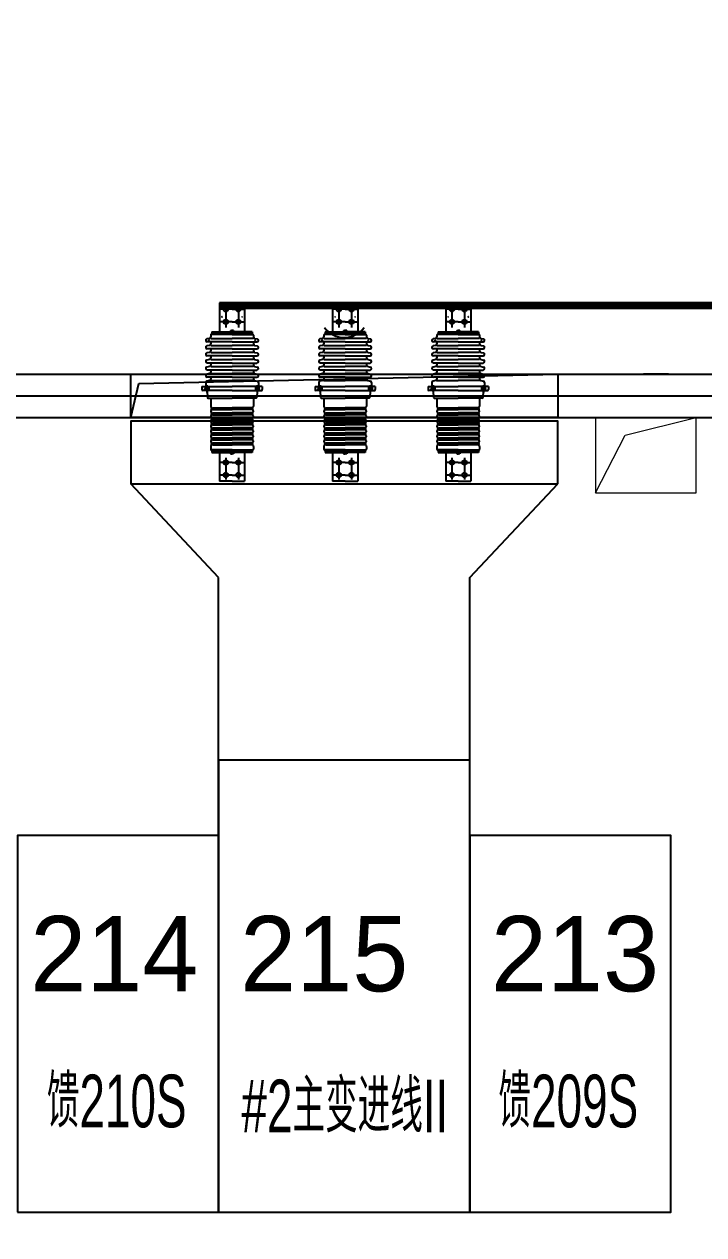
# Model space of a CAD drawing. Extents: x 3213259 to 3716512, y 332899 to 392399.
# Drawn here: x 3255821 to 3258526, y 358021 to 362842 of the extents above; entities that cross this region are included whole.
import ezdxf
from ezdxf.enums import TextEntityAlignment as Align

# ---------------------------------------------------------------- set-up
doc = ezdxf.new("R2010")
doc.units = 0
doc.header["$LTSCALE"] = 1000
doc.header["$MEASUREMENT"] = 0
doc.linetypes.add('CENTER', pattern=[50.8, 31.75, -6.35, 6.35, -6.35])
doc.linetypes.add('DOTE', pattern=[2.42, 2, -0.2, 0.02, -0.2])
for name, color, linetype in [('Cen', 4, 'CENTER'), ('DIM', 7, 'Continuous'), ('JZX_WALL', 50, 'Continuous'), ('Lz3_autosign', 7, 'Continuous'), ('PART', 1, 'Continuous'), ('开关柜基础', 220, 'Continuous'), ('立面填充', 8, 'Continuous'), ('设备', 253, 'Continuous')]:
    doc.layers.add(name, color=color, linetype=linetype)
for name, color, linetype, lineweight in [('JYBASE', 255, 'Continuous', 0), ('JZX_DOTE', 14, 'DOTE', 0), ('电气', 41, 'Continuous', 9)]:
    doc.layers.add(name, color=color, linetype=linetype, lineweight=lineweight)
doc.styles.add('sepd_yb2', font='sepd_gbe.shx', dxfattribs={"width": 0.8, "bigfont": 'sepd_gbc.shx'})
pattern_1 = [(90, (38683506.7, 5563254.86), (-538.815, 538.815), [142.875, -934.755]), (45, (38683506.7, 5563254.86), (-538.815367, 538.815367), [142.875, -619.125]), (135, (38683506.7, 5563254.86), (-538.815367, -538.815367), [142.875, -619.125])]

# ---------------------------------------------------------------- blocks, each defined once
blk = doc.blocks.new('A$C62D55686')
for p, q in [((32634.4, 13766), (32534.4, 13766)), ((32194.1, 13580), (30494.1, 13580)), ((30844.1, 12956.3), (30494.1, 13330)), ((31844.1, 12956.3), (32194.1, 13330)), ((30844.1, 10780), (30844.1, 12956.3)), ((31844.1, 10780), (31844.1, 12956.3))]:
    blk.add_line(p, q)
for points in [[(32194.1, 13330), (32194.1, 13580), (30494.1, 13580), (30494.1, 13330)], [(30844.1, 10430), (31844.1, 10430), (31844.1, 12230), (30844.1, 12230)]]:
    blk.add_lwpolyline(points, close=True)
at = {"layer": 'Cen'}
for p, q in [((30872.5, 14051.5), (30872.5, 13951.9)), ((30922.5, 14051.5), (30922.5, 13951.9)), ((31322.5, 14051.5), (31322.5, 13951.9)), ((31372.5, 14051.5), (31372.5, 13951.9)), ((31772.5, 14051.5), (31772.5, 13951.9)), ((31822.5, 14051.5), (31822.5, 13951.9)), ((30897.5, 14025), (30847.5, 14025)), ((30897.5, 14025), (30847.5, 14025)), ((30897.5, 14025), (30947.5, 14025)), ((30897.5, 14025), (30947.5, 14025)), ((31347.5, 14025), (31297.5, 14025)), ((31347.5, 14025), (31297.5, 14025)), ((31347.5, 14025), (31397.5, 14025)), ((31347.5, 14025), (31397.5, 14025)), ((31797.5, 14025), (31747.5, 14025)), ((31797.5, 14025), (31747.5, 14025)), ((31797.5, 14025), (31847.5, 14025)), ((31797.5, 14025), (31847.5, 14025)), ((30897.5, 13975), (30847.5, 13975)), ((30897.5, 13975), (30847.5, 13975)), ((30897.5, 13975), (30947.5, 13975)), ((30897.5, 13975), (30947.5, 13975)), ((31347.5, 13975), (31297.5, 13975)), ((31347.5, 13975), (31297.5, 13975)), ((31347.5, 13975), (31397.5, 13975)), ((31347.5, 13975), (31397.5, 13975)), ((31797.5, 13975), (31747.5, 13975)), ((31797.5, 13975), (31747.5, 13975)), ((31797.5, 13975), (31847.5, 13975)), ((31797.5, 13975), (31847.5, 13975)), ((30797.5, 13722.6), (30797.5, 13694.1)), ((30997.5, 13722.6), (30997.5, 13694.1)), ((31247.5, 13722.6), (31247.5, 13694.1)), ((31447.5, 13722.6), (31447.5, 13694.1)), ((31697.5, 13722.6), (31697.5, 13694.1)), ((31897.5, 13722.6), (31897.5, 13694.1)), ((30897.5, 13415), (30847.5, 13415)), ((30897.5, 13415), (30847.5, 13415)), ((30872.5, 13433.4), (30872.5, 13346.6)), ((30897.5, 13415), (30947.5, 13415)), ((30897.5, 13415), (30947.5, 13415)), ((30922.5, 13433.4), (30922.5, 13346.6)), ((31347.5, 13415), (31297.5, 13415)), ((31347.5, 13415), (31297.5, 13415)), ((31322.5, 13433.4), (31322.5, 13346.6)), ((31347.5, 13415), (31397.5, 13415)), ((31347.5, 13415), (31397.5, 13415)), ((31372.5, 13433.4), (31372.5, 13346.6)), ((31797.5, 13415), (31747.5, 13415)), ((31797.5, 13415), (31747.5, 13415)), ((31772.5, 13433.4), (31772.5, 13346.6)), ((31797.5, 13415), (31847.5, 13415)), ((31797.5, 13415), (31847.5, 13415)), ((31822.5, 13433.4), (31822.5, 13346.6)), ((30897.5, 13365), (30847.5, 13365)), ((30897.5, 13365), (30847.5, 13365)), ((30897.5, 13365), (30947.5, 13365)), ((30897.5, 13365), (30947.5, 13365)), ((31347.5, 13365), (31297.5, 13365)), ((31347.5, 13365), (31297.5, 13365)), ((31347.5, 13365), (31397.5, 13365)), ((31347.5, 13365), (31397.5, 13365)), ((31797.5, 13365), (31747.5, 13365)), ((31797.5, 13365), (31747.5, 13365)), ((31797.5, 13365), (31847.5, 13365)), ((31797.5, 13365), (31847.5, 13365))]:
    blk.add_line(p, q, dxfattribs=at)
at = {"layer": 'DIM'}
for centre in [(30857.6, 13994.9), (30937.4, 13994.9), (31307.6, 13994.9), (31387.4, 13994.9), (31757.6, 13994.9), (31837.4, 13994.9), (30830.7, 13931.2), (30964.3, 13931.2), (31280.7, 13931.2), (31414.3, 13931.2), (31730.7, 13931.2), (31864.3, 13931.2), (30805.6, 13901.6), (30989.4, 13901.6), (31255.6, 13901.6), (31439.4, 13901.6), (31705.6, 13901.6), (31889.4, 13901.6), (30788.5, 13706.9), (31006.5, 13706.9), (31238.5, 13706.9), (31456.5, 13706.9), (31688.5, 13706.9), (31906.5, 13706.9)]:
    blk.add_circle(centre, 0.4, dxfattribs=at)
at = {"layer": 'JYBASE', "lineweight": -3}
for p, q in [((30494.1, 13766), (32194.1, 13766)), ((30494.1, 13594), (30494.1, 13766)), ((30494.1, 13766), (32194.1, 13766)), ((30494.1, 13594), (30494.1, 13766)), ((30494.1, 13766), (32194.1, 13766)), ((30494.1, 13594), (30494.1, 13766)), ((30525.9, 13729.6), (32194.1, 13766)), ((30525.9, 13729.6), (32194.1, 13766)), ((30525.9, 13729.6), (32194.1, 13766)), ((32194.1, 13766), (32194.1, 13594)), ((32194.1, 13766), (32194.1, 13594)), ((32194.1, 13766), (32194.1, 13594)), ((30494.1, 13594), (30525.9, 13729.6)), ((30494.1, 13594), (30525.9, 13729.6)), ((30494.1, 13594), (30525.9, 13729.6)), ((32194.1, 13594), (30494.1, 13594)), ((32194.1, 13594), (30494.1, 13594)), ((32194.1, 13594), (30494.1, 13594))]:
    blk.add_line(p, q, dxfattribs=at)
at = {"layer": 'JYBASE'}
blk.add_lwpolyline([(30494.1, 13766), (32194.1, 13766), (32194.1, 13594), (30494.1, 13594)], close=True, dxfattribs=at)
blk.add_lwpolyline([(30494.1, 13766), (32194.1, 13766), (32194.1, 13594), (30494.1, 13594)], close=True, dxfattribs=at)
blk.add_lwpolyline([(30494.1, 13594), (30525.9, 13729.6), (32194.1, 13766)], dxfattribs=at)
blk.add_lwpolyline([(30494.1, 13594), (30525.9, 13729.6), (32194.1, 13766)], dxfattribs=at)
at = {"layer": 'JZX_DOTE', "ltscale": 20}
blk.add_line((1143.8, 13680), (49043.8, 13680), dxfattribs=at)
blk.add_line((1143.8, 13680), (49043.8, 13680), dxfattribs=at)
blk.add_line((1143.8, 13680), (49043.8, 13680), dxfattribs=at)
at = {"layer": 'JZX_WALL'}
for p, q in [((29693.8, 13766), (35493.8, 13766)), ((29693.8, 13594), (35493.8, 13594))]:
    blk.add_line(p, q, dxfattribs=at)
at = {"layer": 'Lz3_autosign', "color": 7, "linetype": 'ByBlock', "const_width": 30}
blk.add_lwpolyline([(30847.5, 14040), (34447.5, 14040)], dxfattribs=at)
at = {"layer": 'PART'}
for p, q in [((30897.5, 14050), (30847.5, 14050)), ((30897.5, 14050), (30847.5, 14050)), ((30847.5, 14050), (30847.5, 13935)), ((30897.5, 14050), (30947.5, 14050)), ((30897.5, 14050), (30947.5, 14050)), ((30947.5, 14050), (30947.5, 13935)), ((31347.5, 14050), (31297.5, 14050)), ((31347.5, 14050), (31297.5, 14050)), ((31297.5, 14050), (31297.5, 13935)), ((31347.5, 14050), (31397.5, 14050)), ((31347.5, 14050), (31397.5, 14050)), ((31397.5, 14050), (31397.5, 13935)), ((31797.5, 14050), (31747.5, 14050)), ((31797.5, 14050), (31747.5, 14050)), ((31747.5, 14050), (31747.5, 13935)), ((31797.5, 14050), (31847.5, 14050)), ((31797.5, 14050), (31847.5, 14050)), ((31847.5, 14050), (31847.5, 13935)), ((30817.5, 13935), (30897.5, 13935)), ((30817.5, 13935), (30817.5, 13925)), ((30891.5, 13940.5), (30897.5, 13940.5)), ((30891.5, 13940.5), (30891.5, 13935)), ((30903.5, 13940.5), (30897.5, 13940.5)), ((30977.5, 13935), (30897.5, 13935)), ((30903.5, 13940.5), (30903.5, 13935)), ((30977.5, 13935), (30977.5, 13925)), ((31267.5, 13935), (31347.5, 13935)), ((31267.5, 13935), (31267.5, 13925)), ((31341.5, 13940.5), (31347.5, 13940.5)), ((31341.5, 13940.5), (31341.5, 13935)), ((31353.5, 13940.5), (31347.5, 13940.5)), ((31427.5, 13935), (31347.5, 13935)), ((31353.5, 13940.5), (31353.5, 13935)), ((31427.5, 13935), (31427.5, 13925)), ((31717.5, 13935), (31797.5, 13935)), ((31717.5, 13935), (31717.5, 13925)), ((31791.5, 13940.5), (31797.5, 13940.5)), ((31791.5, 13940.5), (31791.5, 13935)), ((31803.5, 13940.5), (31797.5, 13940.5)), ((31877.5, 13935), (31797.5, 13935)), ((31803.5, 13940.5), (31803.5, 13935)), ((31877.5, 13935), (31877.5, 13925)), ((30807.8, 13909.1), (30797.2, 13906.9)), ((30897.5, 13895), (30798.5, 13895)), ((30812.5, 13922), (30812.5, 13915)), ((30812.5, 13909.1), (30897.5, 13909.1)), ((30812.5, 13895), (30812.5, 13887)), ((30897.5, 13925), (30815.5, 13925)), ((30817.5, 13928.5), (30897.5, 13928.5)), ((30977.5, 13928.5), (30897.5, 13928.5)), ((30897.5, 13925), (30979.5, 13925)), ((30982.5, 13909.1), (30897.5, 13909.1)), ((30897.5, 13895), (30996.5, 13895)), ((30982.5, 13922), (30982.5, 13915)), ((30982.5, 13895), (30982.5, 13887)), ((30987.2, 13909.1), (30997.8, 13906.9)), ((31257.8, 13909.1), (31247.2, 13906.9)), ((31347.5, 13895), (31248.5, 13895)), ((31262.5, 13922), (31262.5, 13915)), ((31262.5, 13909.1), (31347.5, 13909.1)), ((31262.5, 13895), (31262.5, 13887)), ((31347.5, 13925), (31265.5, 13925)), ((31267.5, 13928.5), (31347.5, 13928.5)), ((31427.5, 13928.5), (31347.5, 13928.5)), ((31347.5, 13925), (31429.5, 13925)), ((31432.5, 13909.1), (31347.5, 13909.1)), ((31347.5, 13895), (31446.5, 13895)), ((31432.5, 13922), (31432.5, 13915)), ((31432.5, 13895), (31432.5, 13887)), ((31437.2, 13909.1), (31447.8, 13906.9)), ((31707.8, 13909.1), (31697.2, 13906.9)), ((31797.5, 13895), (31698.5, 13895)), ((31712.5, 13922), (31712.5, 13915)), ((31712.5, 13909.1), (31797.5, 13909.1)), ((31712.5, 13895), (31712.5, 13887)), ((31797.5, 13925), (31715.5, 13925)), ((31717.5, 13928.5), (31797.5, 13928.5)), ((31877.5, 13928.5), (31797.5, 13928.5)), ((31797.5, 13925), (31879.5, 13925)), ((31882.5, 13909.1), (31797.5, 13909.1)), ((31797.5, 13895), (31896.5, 13895)), ((31882.5, 13922), (31882.5, 13915)), ((31882.5, 13895), (31882.5, 13887)), ((31887.2, 13909.1), (31897.8, 13906.9)), ((30807.8, 13881.1), (30797.2, 13878.9)), ((30807.8, 13853.1), (30797.2, 13850.9)), ((30897.5, 13867), (30798.5, 13867)), ((30897.5, 13839), (30798.5, 13839)), ((30812.5, 13881.1), (30897.5, 13881.1)), ((30812.5, 13867), (30812.5, 13859)), ((30812.5, 13853.1), (30897.5, 13853.1)), ((30812.5, 13839), (30812.5, 13831)), ((30982.5, 13881.1), (30897.5, 13881.1)), ((30897.5, 13867), (30996.5, 13867)), ((30982.5, 13853.1), (30897.5, 13853.1)), ((30897.5, 13839), (30996.5, 13839)), ((30982.5, 13867), (30982.5, 13859)), ((30982.5, 13839), (30982.5, 13831)), ((30987.2, 13881.1), (30997.8, 13878.9)), ((30987.2, 13853.1), (30997.8, 13850.9)), ((31257.8, 13881.1), (31247.2, 13878.9)), ((31257.8, 13853.1), (31247.2, 13850.9)), ((31347.5, 13867), (31248.5, 13867)), ((31347.5, 13839), (31248.5, 13839)), ((31262.5, 13881.1), (31347.5, 13881.1)), ((31262.5, 13867), (31262.5, 13859)), ((31262.5, 13853.1), (31347.5, 13853.1)), ((31262.5, 13839), (31262.5, 13831)), ((31432.5, 13881.1), (31347.5, 13881.1)), ((31347.5, 13867), (31446.5, 13867)), ((31432.5, 13853.1), (31347.5, 13853.1)), ((31347.5, 13839), (31446.5, 13839)), ((31432.5, 13867), (31432.5, 13859)), ((31432.5, 13839), (31432.5, 13831)), ((31437.2, 13881.1), (31447.8, 13878.9)), ((31437.2, 13853.1), (31447.8, 13850.9)), ((31707.8, 13881.1), (31697.2, 13878.9)), ((31707.8, 13853.1), (31697.2, 13850.9)), ((31797.5, 13867), (31698.5, 13867)), ((31797.5, 13839), (31698.5, 13839)), ((31712.5, 13881.1), (31797.5, 13881.1)), ((31712.5, 13867), (31712.5, 13859)), ((31712.5, 13853.1), (31797.5, 13853.1)), ((31712.5, 13839), (31712.5, 13831)), ((31882.5, 13881.1), (31797.5, 13881.1)), ((31797.5, 13867), (31896.5, 13867)), ((31882.5, 13853.1), (31797.5, 13853.1)), ((31797.5, 13839), (31896.5, 13839)), ((31882.5, 13867), (31882.5, 13859)), ((31882.5, 13839), (31882.5, 13831)), ((31887.2, 13881.1), (31897.8, 13878.9)), ((31887.2, 13853.1), (31897.8, 13850.9)), ((30807.8, 13825.1), (30797.2, 13822.9)), ((30807.8, 13797.1), (30797.2, 13794.9)), ((30897.5, 13811), (30798.5, 13811)), ((30812.5, 13825.1), (30897.5, 13825.1)), ((30812.5, 13811), (30812.5, 13803)), ((30812.5, 13797.1), (30897.5, 13797.1)), ((30982.5, 13825.1), (30897.5, 13825.1)), ((30897.5, 13811), (30996.5, 13811)), ((30982.5, 13797.1), (30897.5, 13797.1)), ((30982.5, 13811), (30982.5, 13803)), ((30987.2, 13825.1), (30997.8, 13822.9)), ((30987.2, 13797.1), (30997.8, 13794.9)), ((31257.8, 13825.1), (31247.2, 13822.9)), ((31257.8, 13797.1), (31247.2, 13794.9)), ((31347.5, 13811), (31248.5, 13811)), ((31262.5, 13825.1), (31347.5, 13825.1)), ((31262.5, 13811), (31262.5, 13803)), ((31262.5, 13797.1), (31347.5, 13797.1)), ((31432.5, 13825.1), (31347.5, 13825.1)), ((31347.5, 13811), (31446.5, 13811)), ((31432.5, 13797.1), (31347.5, 13797.1)), ((31432.5, 13811), (31432.5, 13803)), ((31437.2, 13825.1), (31447.8, 13822.9)), ((31437.2, 13797.1), (31447.8, 13794.9)), ((31707.8, 13825.1), (31697.2, 13822.9)), ((31707.8, 13797.1), (31697.2, 13794.9)), ((31797.5, 13811), (31698.5, 13811)), ((31712.5, 13825.1), (31797.5, 13825.1)), ((31712.5, 13811), (31712.5, 13803)), ((31712.5, 13797.1), (31797.5, 13797.1)), ((31882.5, 13825.1), (31797.5, 13825.1)), ((31797.5, 13811), (31896.5, 13811)), ((31882.5, 13797.1), (31797.5, 13797.1)), ((31882.5, 13811), (31882.5, 13803)), ((31887.2, 13825.1), (31897.8, 13822.9)), ((31887.2, 13797.1), (31897.8, 13794.9)), ((30807.8, 13769.1), (30797.2, 13766.9)), ((30807.8, 13741.1), (30797.2, 13738.9)), ((30897.5, 13783), (30798.5, 13783)), ((30897.5, 13755), (30798.5, 13755)), ((30812.5, 13783), (30812.5, 13775)), ((30812.5, 13769.1), (30897.5, 13769.1)), ((30812.5, 13755), (30812.5, 13747)), ((30812.5, 13741.1), (30897.5, 13741.1)), ((30897.5, 13783), (30996.5, 13783)), ((30982.5, 13769.1), (30897.5, 13769.1)), ((30897.5, 13755), (30996.5, 13755)), ((30982.5, 13741.1), (30897.5, 13741.1)), ((30982.5, 13783), (30982.5, 13775)), ((30982.5, 13755), (30982.5, 13747)), ((30987.2, 13769.1), (30997.8, 13766.9)), ((30987.2, 13741.1), (30997.8, 13738.9)), ((31257.8, 13769.1), (31247.2, 13766.9)), ((31257.8, 13741.1), (31247.2, 13738.9)), ((31347.5, 13783), (31248.5, 13783)), ((31347.5, 13755), (31248.5, 13755)), ((31262.5, 13783), (31262.5, 13775)), ((31262.5, 13769.1), (31347.5, 13769.1)), ((31262.5, 13755), (31262.5, 13747)), ((31262.5, 13741.1), (31347.5, 13741.1)), ((31347.5, 13783), (31446.5, 13783)), ((31432.5, 13769.1), (31347.5, 13769.1)), ((31347.5, 13755), (31446.5, 13755)), ((31432.5, 13741.1), (31347.5, 13741.1)), ((31432.5, 13783), (31432.5, 13775)), ((31432.5, 13755), (31432.5, 13747)), ((31437.2, 13769.1), (31447.8, 13766.9)), ((31437.2, 13741.1), (31447.8, 13738.9)), ((31707.8, 13769.1), (31697.2, 13766.9)), ((31707.8, 13741.1), (31697.2, 13738.9)), ((31797.5, 13783), (31698.5, 13783)), ((31797.5, 13755), (31698.5, 13755)), ((31712.5, 13783), (31712.5, 13775)), ((31712.5, 13769.1), (31797.5, 13769.1)), ((31712.5, 13755), (31712.5, 13747)), ((31712.5, 13741.1), (31797.5, 13741.1)), ((31797.5, 13783), (31896.5, 13783)), ((31882.5, 13769.1), (31797.5, 13769.1)), ((31797.5, 13755), (31896.5, 13755)), ((31882.5, 13741.1), (31797.5, 13741.1)), ((31882.5, 13783), (31882.5, 13775)), ((31882.5, 13755), (31882.5, 13747)), ((31887.2, 13769.1), (31897.8, 13766.9)), ((31887.2, 13741.1), (31897.8, 13738.9)), ((30777.5, 13717), (30777.5, 13705)), ((30777.5, 13717), (30897.5, 13717)), ((30897.5, 13702), (30780.5, 13702)), ((30790.5, 13717), (30790.5, 13702)), ((30792.5, 13733), (30792.5, 13717)), ((30797.7, 13699.2), (30799.3, 13673.8)), ((30804.5, 13717), (30804.5, 13702)), ((31017.5, 13717), (30897.5, 13717)), ((30897.5, 13702), (31014.5, 13702)), ((30990.5, 13717), (30990.5, 13702)), ((30997.3, 13699.2), (30995.7, 13673.8)), ((31002.5, 13733), (31002.5, 13717)), ((31004.5, 13717), (31004.5, 13702)), ((31017.5, 13717), (31017.5, 13705)), ((31227.5, 13717), (31227.5, 13705)), ((31227.5, 13717), (31347.5, 13717)), ((31347.5, 13702), (31230.5, 13702)), ((31240.5, 13717), (31240.5, 13702)), ((31242.5, 13733), (31242.5, 13717)), ((31247.7, 13699.2), (31249.3, 13673.8)), ((31254.5, 13717), (31254.5, 13702)), ((31467.5, 13717), (31347.5, 13717)), ((31347.5, 13702), (31464.5, 13702)), ((31440.5, 13717), (31440.5, 13702)), ((31447.3, 13699.2), (31445.7, 13673.8)), ((31452.5, 13733), (31452.5, 13717)), ((31454.5, 13717), (31454.5, 13702)), ((31467.5, 13717), (31467.5, 13705)), ((31677.5, 13717), (31677.5, 13705)), ((31677.5, 13717), (31797.5, 13717)), ((31797.5, 13702), (31680.5, 13702)), ((31690.5, 13717), (31690.5, 13702)), ((31692.5, 13733), (31692.5, 13717)), ((31697.7, 13699.2), (31699.3, 13673.8)), ((31704.5, 13717), (31704.5, 13702)), ((31917.5, 13717), (31797.5, 13717)), ((31797.5, 13702), (31914.5, 13702)), ((31890.5, 13717), (31890.5, 13702)), ((31897.3, 13699.2), (31895.7, 13673.8)), ((31902.5, 13733), (31902.5, 13717)), ((31904.5, 13717), (31904.5, 13702)), ((31917.5, 13717), (31917.5, 13705)), ((30802.3, 13671), (30897.5, 13671)), ((30812.5, 13671), (30812.5, 13639)), ((30812.5, 13671), (30812.5, 13639)), ((30992.7, 13671), (30897.5, 13671)), ((30982.5, 13671), (30982.5, 13639)), ((30982.5, 13671), (30982.5, 13639)), ((31252.3, 13671), (31347.5, 13671)), ((31262.5, 13671), (31262.5, 13639)), ((31262.5, 13671), (31262.5, 13639)), ((31442.7, 13671), (31347.5, 13671)), ((31432.5, 13671), (31432.5, 13639)), ((31432.5, 13671), (31432.5, 13639)), ((31702.3, 13671), (31797.5, 13671)), ((31712.5, 13671), (31712.5, 13639)), ((31712.5, 13671), (31712.5, 13639)), ((31892.7, 13671), (31797.5, 13671)), ((31882.5, 13671), (31882.5, 13639)), ((31882.5, 13671), (31882.5, 13639)), ((30816.1, 13632.8), (30813.7, 13635.8)), ((30813.7, 13622.2), (30816.1, 13625.2)), ((30816.1, 13612.8), (30813.7, 13615.8)), ((30813.7, 13602.2), (30816.1, 13605.2)), ((30816.1, 13592.8), (30813.7, 13595.8)), ((30819.4, 13632.8), (30897.5, 13632.8)), ((30819.4, 13625.2), (30897.5, 13625.2)), ((30819.4, 13612.8), (30897.5, 13612.8)), ((30819.4, 13605.2), (30897.5, 13605.2)), ((30975.6, 13632.8), (30897.5, 13632.8)), ((30975.6, 13625.2), (30897.5, 13625.2)), ((30975.6, 13612.8), (30897.5, 13612.8)), ((30975.6, 13605.2), (30897.5, 13605.2)), ((30978.9, 13632.8), (30981.4, 13635.8)), ((30981.4, 13622.2), (30978.9, 13625.2)), ((30978.9, 13612.8), (30981.4, 13615.8)), ((30981.4, 13602.2), (30978.9, 13605.2)), ((30978.9, 13592.8), (30981.4, 13595.8)), ((31266.1, 13632.8), (31263.7, 13635.8)), ((31263.7, 13622.2), (31266.1, 13625.2)), ((31266.1, 13612.8), (31263.7, 13615.8)), ((31263.7, 13602.2), (31266.1, 13605.2)), ((31266.1, 13592.8), (31263.7, 13595.8)), ((31269.4, 13632.8), (31347.5, 13632.8)), ((31269.4, 13625.2), (31347.5, 13625.2)), ((31269.4, 13612.8), (31347.5, 13612.8)), ((31269.4, 13605.2), (31347.5, 13605.2)), ((31425.6, 13632.8), (31347.5, 13632.8)), ((31425.6, 13625.2), (31347.5, 13625.2)), ((31425.6, 13612.8), (31347.5, 13612.8)), ((31425.6, 13605.2), (31347.5, 13605.2)), ((31428.9, 13632.8), (31431.4, 13635.8)), ((31431.4, 13622.2), (31428.9, 13625.2)), ((31428.9, 13612.8), (31431.4, 13615.8)), ((31431.4, 13602.2), (31428.9, 13605.2)), ((31428.9, 13592.8), (31431.4, 13595.8)), ((31716.1, 13632.8), (31713.7, 13635.8)), ((31713.7, 13622.2), (31716.1, 13625.2)), ((31716.1, 13612.8), (31713.7, 13615.8)), ((31713.7, 13602.2), (31716.1, 13605.2)), ((31716.1, 13592.8), (31713.7, 13595.8)), ((31719.4, 13632.8), (31797.5, 13632.8)), ((31719.4, 13625.2), (31797.5, 13625.2)), ((31719.4, 13612.8), (31797.5, 13612.8)), ((31719.4, 13605.2), (31797.5, 13605.2)), ((31875.6, 13632.8), (31797.5, 13632.8)), ((31875.6, 13625.2), (31797.5, 13625.2)), ((31875.6, 13612.8), (31797.5, 13612.8)), ((31875.6, 13605.2), (31797.5, 13605.2)), ((31878.9, 13632.8), (31881.4, 13635.8)), ((31881.4, 13622.2), (31878.9, 13625.2)), ((31878.9, 13612.8), (31881.4, 13615.8)), ((31881.4, 13602.2), (31878.9, 13605.2)), ((31878.9, 13592.8), (31881.4, 13595.8)), ((30813.7, 13582.2), (30816.1, 13585.2)), ((30816.1, 13572.8), (30813.7, 13575.8)), ((30813.7, 13562.2), (30816.1, 13565.2)), ((30816.1, 13552.8), (30813.7, 13555.8)), ((30819.4, 13592.8), (30897.5, 13592.8)), ((30819.4, 13585.2), (30897.5, 13585.2)), ((30819.4, 13572.8), (30897.5, 13572.8)), ((30819.4, 13572.8), (30835.5, 13572.8)), ((30819.4, 13565.2), (30897.5, 13565.2)), ((30819.4, 13565.2), (30835.5, 13565.2)), ((30819.4, 13552.8), (30897.5, 13552.8)), ((30975.6, 13592.8), (30897.5, 13592.8)), ((30975.6, 13585.2), (30897.5, 13585.2)), ((30975.6, 13572.8), (30897.5, 13572.8)), ((30975.6, 13565.2), (30897.5, 13565.2)), ((30975.6, 13552.8), (30897.5, 13552.8)), ((30975.6, 13572.8), (30959.5, 13572.8)), ((30975.6, 13565.2), (30959.5, 13565.2)), ((30981.4, 13582.2), (30978.9, 13585.2)), ((30978.9, 13572.8), (30981.4, 13575.8)), ((30981.4, 13562.2), (30978.9, 13565.2)), ((30978.9, 13552.8), (30981.4, 13555.8)), ((31263.7, 13582.2), (31266.1, 13585.2)), ((31266.1, 13572.8), (31263.7, 13575.8)), ((31263.7, 13562.2), (31266.1, 13565.2)), ((31266.1, 13552.8), (31263.7, 13555.8)), ((31269.4, 13592.8), (31347.5, 13592.8)), ((31269.4, 13585.2), (31347.5, 13585.2)), ((31269.4, 13572.8), (31347.5, 13572.8)), ((31269.4, 13572.8), (31285.5, 13572.8)), ((31269.4, 13565.2), (31347.5, 13565.2)), ((31269.4, 13565.2), (31285.5, 13565.2)), ((31269.4, 13552.8), (31347.5, 13552.8)), ((31425.6, 13592.8), (31347.5, 13592.8)), ((31425.6, 13585.2), (31347.5, 13585.2)), ((31425.6, 13572.8), (31347.5, 13572.8)), ((31425.6, 13565.2), (31347.5, 13565.2)), ((31425.6, 13552.8), (31347.5, 13552.8)), ((31425.6, 13572.8), (31409.5, 13572.8)), ((31425.6, 13565.2), (31409.5, 13565.2)), ((31431.4, 13582.2), (31428.9, 13585.2)), ((31428.9, 13572.8), (31431.4, 13575.8)), ((31431.4, 13562.2), (31428.9, 13565.2)), ((31428.9, 13552.8), (31431.4, 13555.8)), ((31713.7, 13582.2), (31716.1, 13585.2)), ((31716.1, 13572.8), (31713.7, 13575.8)), ((31713.7, 13562.2), (31716.1, 13565.2)), ((31716.1, 13552.8), (31713.7, 13555.8)), ((31719.4, 13592.8), (31797.5, 13592.8)), ((31719.4, 13585.2), (31797.5, 13585.2)), ((31719.4, 13572.8), (31797.5, 13572.8)), ((31719.4, 13572.8), (31735.5, 13572.8)), ((31719.4, 13565.2), (31797.5, 13565.2)), ((31719.4, 13565.2), (31735.5, 13565.2)), ((31719.4, 13552.8), (31797.5, 13552.8)), ((31875.6, 13592.8), (31797.5, 13592.8)), ((31875.6, 13585.2), (31797.5, 13585.2)), ((31875.6, 13572.8), (31797.5, 13572.8)), ((31875.6, 13565.2), (31797.5, 13565.2)), ((31875.6, 13552.8), (31797.5, 13552.8)), ((31875.6, 13572.8), (31859.5, 13572.8)), ((31875.6, 13565.2), (31859.5, 13565.2)), ((31881.4, 13582.2), (31878.9, 13585.2)), ((31878.9, 13572.8), (31881.4, 13575.8)), ((31881.4, 13562.2), (31878.9, 13565.2)), ((31878.9, 13552.8), (31881.4, 13555.8)), ((30813.7, 13542.2), (30816.1, 13545.2)), ((30816.1, 13532.8), (30813.7, 13535.8)), ((30813.7, 13522.2), (30816.1, 13525.2)), ((30816.1, 13512.8), (30813.7, 13515.8)), ((30813.7, 13502.2), (30816.1, 13505.2)), ((30819.4, 13545.2), (30897.5, 13545.2)), ((30819.4, 13532.8), (30897.5, 13532.8)), ((30819.4, 13525.2), (30897.5, 13525.2)), ((30819.4, 13512.8), (30897.5, 13512.8)), ((30819.4, 13505.2), (30897.5, 13505.2)), ((30975.6, 13545.2), (30897.5, 13545.2)), ((30975.6, 13532.8), (30897.5, 13532.8)), ((30975.6, 13525.2), (30897.5, 13525.2)), ((30975.6, 13512.8), (30897.5, 13512.8)), ((30975.6, 13505.2), (30897.5, 13505.2)), ((30981.4, 13542.2), (30978.9, 13545.2)), ((30978.9, 13532.8), (30981.4, 13535.8)), ((30981.4, 13522.2), (30978.9, 13525.2)), ((30978.9, 13512.8), (30981.4, 13515.8)), ((30981.4, 13502.2), (30978.9, 13505.2)), ((31263.7, 13542.2), (31266.1, 13545.2)), ((31266.1, 13532.8), (31263.7, 13535.8)), ((31263.7, 13522.2), (31266.1, 13525.2)), ((31266.1, 13512.8), (31263.7, 13515.8)), ((31263.7, 13502.2), (31266.1, 13505.2)), ((31269.4, 13545.2), (31347.5, 13545.2)), ((31269.4, 13532.8), (31347.5, 13532.8)), ((31269.4, 13525.2), (31347.5, 13525.2)), ((31269.4, 13512.8), (31347.5, 13512.8)), ((31269.4, 13505.2), (31347.5, 13505.2)), ((31425.6, 13545.2), (31347.5, 13545.2)), ((31425.6, 13532.8), (31347.5, 13532.8)), ((31425.6, 13525.2), (31347.5, 13525.2)), ((31425.6, 13512.8), (31347.5, 13512.8)), ((31425.6, 13505.2), (31347.5, 13505.2)), ((31431.4, 13542.2), (31428.9, 13545.2)), ((31428.9, 13532.8), (31431.4, 13535.8)), ((31431.4, 13522.2), (31428.9, 13525.2)), ((31428.9, 13512.8), (31431.4, 13515.8)), ((31431.4, 13502.2), (31428.9, 13505.2)), ((31713.7, 13542.2), (31716.1, 13545.2)), ((31716.1, 13532.8), (31713.7, 13535.8)), ((31713.7, 13522.2), (31716.1, 13525.2)), ((31716.1, 13512.8), (31713.7, 13515.8)), ((31713.7, 13502.2), (31716.1, 13505.2)), ((31719.4, 13545.2), (31797.5, 13545.2)), ((31719.4, 13532.8), (31797.5, 13532.8)), ((31719.4, 13525.2), (31797.5, 13525.2)), ((31719.4, 13512.8), (31797.5, 13512.8)), ((31719.4, 13505.2), (31797.5, 13505.2)), ((31875.6, 13545.2), (31797.5, 13545.2)), ((31875.6, 13532.8), (31797.5, 13532.8)), ((31875.6, 13525.2), (31797.5, 13525.2)), ((31875.6, 13512.8), (31797.5, 13512.8)), ((31875.6, 13505.2), (31797.5, 13505.2)), ((31881.4, 13542.2), (31878.9, 13545.2)), ((31878.9, 13532.8), (31881.4, 13535.8)), ((31881.4, 13522.2), (31878.9, 13525.2)), ((31878.9, 13512.8), (31881.4, 13515.8)), ((31881.4, 13502.2), (31878.9, 13505.2)), ((30812.5, 13479), (30812.5, 13468)), ((30816.1, 13492.8), (30813.7, 13495.8)), ((30813.7, 13482.2), (30816.1, 13485.2)), ((30897.5, 13465), (30815.5, 13465)), ((30817.5, 13465), (30817.5, 13455)), ((30817.5, 13461.5), (30897.5, 13461.5)), ((30817.5, 13455), (30897.5, 13455)), ((30819.4, 13492.8), (30897.5, 13492.8)), ((30819.4, 13485.2), (30897.5, 13485.2)), ((30847.5, 13455), (30847.5, 13340)), ((30891.5, 13455), (30891.5, 13449.5)), ((30891.5, 13449.5), (30897.5, 13449.5)), ((30975.6, 13492.8), (30897.5, 13492.8)), ((30975.6, 13485.2), (30897.5, 13485.2)), ((30897.5, 13465), (30979.5, 13465)), ((30977.5, 13461.5), (30897.5, 13461.5)), ((30977.5, 13455), (30897.5, 13455)), ((30903.5, 13449.5), (30897.5, 13449.5)), ((30903.5, 13455), (30903.5, 13449.5)), ((30947.5, 13455), (30947.5, 13340)), ((30977.5, 13465), (30977.5, 13455)), ((30978.9, 13492.8), (30981.4, 13495.8)), ((30981.4, 13482.2), (30978.9, 13485.2)), ((30982.5, 13479), (30982.5, 13468)), ((31262.5, 13479), (31262.5, 13468)), ((31266.1, 13492.8), (31263.7, 13495.8)), ((31263.7, 13482.2), (31266.1, 13485.2)), ((31347.5, 13465), (31265.5, 13465)), ((31267.5, 13465), (31267.5, 13455)), ((31267.5, 13461.5), (31347.5, 13461.5)), ((31267.5, 13455), (31347.5, 13455)), ((31269.4, 13492.8), (31347.5, 13492.8)), ((31269.4, 13485.2), (31347.5, 13485.2)), ((31297.5, 13455), (31297.5, 13340)), ((31341.5, 13455), (31341.5, 13449.5)), ((31341.5, 13449.5), (31347.5, 13449.5)), ((31425.6, 13492.8), (31347.5, 13492.8)), ((31425.6, 13485.2), (31347.5, 13485.2)), ((31347.5, 13465), (31429.5, 13465)), ((31427.5, 13461.5), (31347.5, 13461.5)), ((31427.5, 13455), (31347.5, 13455)), ((31353.5, 13449.5), (31347.5, 13449.5)), ((31353.5, 13455), (31353.5, 13449.5)), ((31397.5, 13455), (31397.5, 13340)), ((31427.5, 13465), (31427.5, 13455)), ((31428.9, 13492.8), (31431.4, 13495.8)), ((31431.4, 13482.2), (31428.9, 13485.2)), ((31432.5, 13479), (31432.5, 13468)), ((31712.5, 13479), (31712.5, 13468)), ((31716.1, 13492.8), (31713.7, 13495.8)), ((31713.7, 13482.2), (31716.1, 13485.2)), ((31797.5, 13465), (31715.5, 13465)), ((31717.5, 13465), (31717.5, 13455)), ((31717.5, 13461.5), (31797.5, 13461.5)), ((31717.5, 13455), (31797.5, 13455)), ((31719.4, 13492.8), (31797.5, 13492.8)), ((31719.4, 13485.2), (31797.5, 13485.2)), ((31747.5, 13455), (31747.5, 13340)), ((31791.5, 13455), (31791.5, 13449.5)), ((31791.5, 13449.5), (31797.5, 13449.5)), ((31875.6, 13492.8), (31797.5, 13492.8)), ((31875.6, 13485.2), (31797.5, 13485.2)), ((31797.5, 13465), (31879.5, 13465)), ((31877.5, 13461.5), (31797.5, 13461.5)), ((31877.5, 13455), (31797.5, 13455)), ((31803.5, 13449.5), (31797.5, 13449.5)), ((31803.5, 13455), (31803.5, 13449.5)), ((31847.5, 13455), (31847.5, 13340)), ((31877.5, 13465), (31877.5, 13455)), ((31878.9, 13492.8), (31881.4, 13495.8)), ((31881.4, 13482.2), (31878.9, 13485.2)), ((31882.5, 13479), (31882.5, 13468)), ((30897.5, 13340), (30847.5, 13340)), ((30897.5, 13340), (30847.5, 13340)), ((30897.5, 13340), (30947.5, 13340)), ((30897.5, 13340), (30947.5, 13340)), ((31347.5, 13340), (31297.5, 13340)), ((31347.5, 13340), (31297.5, 13340)), ((31347.5, 13340), (31397.5, 13340)), ((31347.5, 13340), (31397.5, 13340)), ((31797.5, 13340), (31747.5, 13340)), ((31797.5, 13340), (31747.5, 13340)), ((31797.5, 13340), (31847.5, 13340)), ((31797.5, 13340), (31847.5, 13340))]:
    blk.add_line(p, q, dxfattribs=at)
for centre in [(30872.5, 14025), (30922.5, 14025), (31322.5, 14025), (31372.5, 14025), (31772.5, 14025), (31822.5, 14025), (30872.5, 13975), (30922.5, 13975), (31322.5, 13975), (31372.5, 13975), (31772.5, 13975), (31822.5, 13975), (30872.5, 13415), (30922.5, 13415), (31322.5, 13415), (31372.5, 13415), (31772.5, 13415), (31822.5, 13415), (30872.5, 13365), (30922.5, 13365), (31322.5, 13365), (31372.5, 13365), (31772.5, 13365), (31822.5, 13365)]:
    blk.add_circle(centre, 9, dxfattribs=at)
for centre, radius, start, end in [((30897.5, 13937.8), 2.8, 90, 270), ((30897.5, 13937.8), 2.8, 270, 90), ((31347.5, 13937.8), 2.8, 90, 270), ((31347.5, 13937.8), 2.8, 270, 90), ((31797.5, 13937.8), 2.8, 90, 270), ((31797.5, 13937.8), 2.8, 270, 90), ((30798.5, 13901), 6, 102.164, 270), ((30806.5, 13915), 6, 282.164, 0), ((30806.5, 13887), 6, 282.164, 0), ((30815.5, 13922), 3, 90, 180), ((30979.5, 13922), 3, 0, 90), ((30988.5, 13915), 6, 180, 257.836), ((30988.5, 13887), 6, 180, 257.836), ((30996.5, 13901), 6, 270, 77.836), ((31248.5, 13901), 6, 102.164, 270), ((31256.5, 13915), 6, 282.164, 0), ((31256.5, 13887), 6, 282.164, 0), ((31265.5, 13922), 3, 90, 180), ((31429.5, 13922), 3, 0, 90), ((31438.5, 13915), 6, 180, 257.836), ((31438.5, 13887), 6, 180, 257.836), ((31446.5, 13901), 6, 270, 77.836), ((31698.5, 13901), 6, 102.164, 270), ((31706.5, 13915), 6, 282.164, 0), ((31706.5, 13887), 6, 282.164, 0), ((31715.5, 13922), 3, 90, 180), ((31879.5, 13922), 3, 0, 90), ((31888.5, 13915), 6, 180, 257.836), ((31888.5, 13887), 6, 180, 257.836), ((31896.5, 13901), 6, 270, 77.836), ((30798.5, 13873), 6, 102.164, 270), ((30798.5, 13845), 6, 102.164, 270), ((30806.5, 13859), 6, 282.164, 0), ((30988.5, 13859), 6, 180, 257.836), ((30996.5, 13873), 6, 270, 77.836), ((30996.5, 13845), 6, 270, 77.836), ((31248.5, 13873), 6, 102.164, 270), ((31248.5, 13845), 6, 102.164, 270), ((31256.5, 13859), 6, 282.164, 0), ((31438.5, 13859), 6, 180, 257.836), ((31446.5, 13873), 6, 270, 77.836), ((31446.5, 13845), 6, 270, 77.836), ((31698.5, 13873), 6, 102.164, 270), ((31698.5, 13845), 6, 102.164, 270), ((31706.5, 13859), 6, 282.164, 0), ((31888.5, 13859), 6, 180, 257.836), ((31896.5, 13873), 6, 270, 77.836), ((31896.5, 13845), 6, 270, 77.836), ((30798.5, 13817), 6, 102.164, 270), ((30798.5, 13789), 6, 102.164, 270), ((30806.5, 13831), 6, 282.164, 0), ((30806.5, 13803), 6, 282.164, 0), ((30988.5, 13831), 6, 180, 257.836), ((30988.5, 13803), 6, 180, 257.836), ((30996.5, 13817), 6, 270, 77.836), ((30996.5, 13789), 6, 270, 77.836), ((31248.5, 13817), 6, 102.164, 270), ((31248.5, 13789), 6, 102.164, 270), ((31256.5, 13831), 6, 282.164, 0), ((31256.5, 13803), 6, 282.164, 0), ((31438.5, 13831), 6, 180, 257.836), ((31438.5, 13803), 6, 180, 257.836), ((31446.5, 13817), 6, 270, 77.836), ((31446.5, 13789), 6, 270, 77.836), ((31698.5, 13817), 6, 102.164, 270), ((31698.5, 13789), 6, 102.164, 270), ((31706.5, 13831), 6, 282.164, 0), ((31706.5, 13803), 6, 282.164, 0), ((31888.5, 13831), 6, 180, 257.836), ((31888.5, 13803), 6, 180, 257.836), ((31896.5, 13817), 6, 270, 77.836), ((31896.5, 13789), 6, 270, 77.836), ((30798.5, 13761), 6, 102.164, 270), ((30798.5, 13733), 6, 102.164, 180), ((30806.5, 13775), 6, 282.164, 0), ((30806.5, 13747), 6, 282.164, 0), ((30988.5, 13775), 6, 180, 257.836), ((30988.5, 13747), 6, 180, 257.836), ((30996.5, 13761), 6, 270, 77.836), ((30996.5, 13733), 6, 0, 77.836), ((31248.5, 13761), 6, 102.164, 270), ((31248.5, 13733), 6, 102.164, 180), ((31256.5, 13775), 6, 282.164, 0), ((31256.5, 13747), 6, 282.164, 0), ((31438.5, 13775), 6, 180, 257.836), ((31438.5, 13747), 6, 180, 257.836), ((31446.5, 13761), 6, 270, 77.836), ((31446.5, 13733), 6, 0, 77.836), ((31698.5, 13761), 6, 102.164, 270), ((31698.5, 13733), 6, 102.164, 180), ((31706.5, 13775), 6, 282.164, 0), ((31706.5, 13747), 6, 282.164, 0), ((31888.5, 13775), 6, 180, 257.836), ((31888.5, 13747), 6, 180, 257.836), ((31896.5, 13761), 6, 270, 77.836), ((31896.5, 13733), 6, 0, 77.836), ((30780.5, 13705), 3, 180, 270), ((30794.7, 13699), 3, 3.6914, 90), ((31000.3, 13699), 3, 90, 176.3086), ((31014.5, 13705), 3, 270, 0), ((31230.5, 13705), 3, 180, 270), ((31244.7, 13699), 3, 3.6914, 90), ((31450.3, 13699), 3, 90, 176.3086), ((31464.5, 13705), 3, 270, 0), ((31680.5, 13705), 3, 180, 270), ((31694.7, 13699), 3, 3.6914, 90), ((31900.3, 13699), 3, 90, 176.3086), ((31914.5, 13705), 3, 270, 0), ((30802.3, 13674), 3, 183.6914, 270), ((30992.7, 13674), 3, 270, 356.3086), ((31252.3, 13674), 3, 183.6914, 270), ((31442.7, 13674), 3, 270, 356.3086), ((31702.3, 13674), 3, 183.6914, 270), ((31892.7, 13674), 3, 270, 356.3086), ((30817.5, 13639), 5, 180, 219.6396), ((30817.5, 13619), 5, 140.3604, 219.6396), ((30817.5, 13599), 5, 140.3604, 219.6396), ((30811.5, 13629), 6, 320.3604, 39.6396), ((30811.5, 13609), 6, 320.3604, 39.6396), ((30983.5, 13629), 6, 140.3604, 219.6396), ((30983.5, 13609), 6, 140.3604, 219.6396), ((30977.5, 13639), 5, 320.3604, 0), ((30977.5, 13619), 5, 320.3604, 39.6396), ((30977.5, 13599), 5, 320.3604, 39.6396), ((31267.5, 13639), 5, 180, 219.6396), ((31267.5, 13619), 5, 140.3604, 219.6396), ((31267.5, 13599), 5, 140.3604, 219.6396), ((31261.5, 13629), 6, 320.3604, 39.6396), ((31261.5, 13609), 6, 320.3604, 39.6396), ((31433.5, 13629), 6, 140.3604, 219.6396), ((31433.5, 13609), 6, 140.3604, 219.6396), ((31427.5, 13639), 5, 320.3604, 0), ((31427.5, 13619), 5, 320.3604, 39.6396), ((31427.5, 13599), 5, 320.3604, 39.6396), ((31717.5, 13639), 5, 180, 219.6396), ((31717.5, 13619), 5, 140.3604, 219.6396), ((31717.5, 13599), 5, 140.3604, 219.6396), ((31711.5, 13629), 6, 320.3604, 39.6396), ((31711.5, 13609), 6, 320.3604, 39.6396), ((31883.5, 13629), 6, 140.3604, 219.6396), ((31883.5, 13609), 6, 140.3604, 219.6396), ((31877.5, 13639), 5, 320.3604, 0), ((31877.5, 13619), 5, 320.3604, 39.6396), ((31877.5, 13599), 5, 320.3604, 39.6396), ((30817.5, 13579), 5, 140.3604, 219.6396), ((30817.5, 13559), 5, 140.3604, 219.6396), ((30811.5, 13589), 6, 320.3604, 39.6396), ((30811.5, 13569), 6, 320.3604, 39.6396), ((30811.5, 13549), 6, 320.3604, 39.6396), ((30983.5, 13589), 6, 140.3604, 219.6396), ((30983.5, 13569), 6, 140.3604, 219.6396), ((30983.5, 13549), 6, 140.3604, 219.6396), ((30977.5, 13579), 5, 320.3604, 39.6396), ((30977.5, 13559), 5, 320.3604, 39.6396), ((31267.5, 13579), 5, 140.3604, 219.6396), ((31267.5, 13559), 5, 140.3604, 219.6396), ((31261.5, 13589), 6, 320.3604, 39.6396), ((31261.5, 13569), 6, 320.3604, 39.6396), ((31261.5, 13549), 6, 320.3604, 39.6396), ((31433.5, 13589), 6, 140.3604, 219.6396), ((31433.5, 13569), 6, 140.3604, 219.6396), ((31433.5, 13549), 6, 140.3604, 219.6396), ((31427.5, 13579), 5, 320.3604, 39.6396), ((31427.5, 13559), 5, 320.3604, 39.6396), ((31717.5, 13579), 5, 140.3604, 219.6396), ((31717.5, 13559), 5, 140.3604, 219.6396), ((31711.5, 13589), 6, 320.3604, 39.6396), ((31711.5, 13569), 6, 320.3604, 39.6396), ((31711.5, 13549), 6, 320.3604, 39.6396), ((31883.5, 13589), 6, 140.3604, 219.6396), ((31883.5, 13569), 6, 140.3604, 219.6396), ((31883.5, 13549), 6, 140.3604, 219.6396), ((31877.5, 13579), 5, 320.3604, 39.6396), ((31877.5, 13559), 5, 320.3604, 39.6396), ((30817.5, 13539), 5, 140.3604, 219.6396), ((30817.5, 13519), 5, 140.3604, 219.6396), ((30817.5, 13499), 5, 140.3604, 219.6396), ((30811.5, 13529), 6, 320.3604, 39.6396), ((30811.5, 13509), 6, 320.3604, 39.6396), ((30983.5, 13529), 6, 140.3604, 219.6396), ((30983.5, 13509), 6, 140.3604, 219.6396), ((30977.5, 13539), 5, 320.3604, 39.6396), ((30977.5, 13519), 5, 320.3604, 39.6396), ((30977.5, 13499), 5, 320.3604, 39.6396), ((31267.5, 13539), 5, 140.3604, 219.6396), ((31267.5, 13519), 5, 140.3604, 219.6396), ((31267.5, 13499), 5, 140.3604, 219.6396), ((31261.5, 13529), 6, 320.3604, 39.6396), ((31261.5, 13509), 6, 320.3604, 39.6396), ((31433.5, 13529), 6, 140.3604, 219.6396), ((31433.5, 13509), 6, 140.3604, 219.6396), ((31427.5, 13539), 5, 320.3604, 39.6396), ((31427.5, 13519), 5, 320.3604, 39.6396), ((31427.5, 13499), 5, 320.3604, 39.6396), ((31717.5, 13539), 5, 140.3604, 219.6396), ((31717.5, 13519), 5, 140.3604, 219.6396), ((31717.5, 13499), 5, 140.3604, 219.6396), ((31711.5, 13529), 6, 320.3604, 39.6396), ((31711.5, 13509), 6, 320.3604, 39.6396), ((31883.5, 13529), 6, 140.3604, 219.6396), ((31883.5, 13509), 6, 140.3604, 219.6396), ((31877.5, 13539), 5, 320.3604, 39.6396), ((31877.5, 13519), 5, 320.3604, 39.6396), ((31877.5, 13499), 5, 320.3604, 39.6396), ((30817.5, 13479), 5, 140.3604, 180), ((30815.5, 13468), 3, 180, 270), ((30811.5, 13489), 6, 320.3604, 39.6396), ((30897.5, 13452.2), 2.8, 90, 270), ((30897.5, 13452.2), 2.8, 270, 90), ((30983.5, 13489), 6, 140.3604, 219.6396), ((30979.5, 13468), 3, 270, 0), ((30977.5, 13479), 5, 0, 39.6396), ((31267.5, 13479), 5, 140.3604, 180), ((31265.5, 13468), 3, 180, 270), ((31261.5, 13489), 6, 320.3604, 39.6396), ((31347.5, 13452.2), 2.8, 90, 270), ((31347.5, 13452.2), 2.8, 270, 90), ((31433.5, 13489), 6, 140.3604, 219.6396), ((31429.5, 13468), 3, 270, 0), ((31427.5, 13479), 5, 0, 39.6396), ((31717.5, 13479), 5, 140.3604, 180), ((31715.5, 13468), 3, 180, 270), ((31711.5, 13489), 6, 320.3604, 39.6396), ((31797.5, 13452.2), 2.8, 90, 270), ((31797.5, 13452.2), 2.8, 270, 90), ((31883.5, 13489), 6, 140.3604, 219.6396), ((31879.5, 13468), 3, 270, 0), ((31877.5, 13479), 5, 0, 39.6396)]:
    blk.add_arc(centre, radius, start, end, dxfattribs=at)
at = {"layer": '开关柜基础', "color": 1}
blk.add_arc((31343.8, 14010.4), 98, 216.5054, 323.4946, dxfattribs=at)
at = {"layer": '电气', "color": 3}
for p, q in [((32743.8, 13594), (32343.8, 13594)), ((32343.8, 13594), (32343.8, 13294)), ((32462.3, 13524.3), (32743.8, 13594)), ((32743.8, 13294), (32743.8, 13594)), ((32343.8, 13294), (32462.3, 13524.3)), ((32343.8, 13294), (32743.8, 13294))]:
    blk.add_line(p, q, dxfattribs=at)
at = {"layer": '设备', "color": 6, "linetype": 'Continuous'}
for points in [[(30044.1, 10430), (30844.1, 10430), (30844.1, 11930), (30044.1, 11930)], [(31844.1, 10430), (32644.1, 10430), (32644.1, 11930), (31844.1, 11930)]]:
    blk.add_lwpolyline(points, close=True, dxfattribs=at)
at = {"color": 6, "style": 'sepd_yb2', "width": 0.65}
for s, p in [('馈210S', (30160.5, 10767.5)), ('馈209S', (31957.7, 10767.5))]:
    blk.add_text(s, height=210, dxfattribs=at).set_placement(p)
blk.add_text('#2主变进线II', height=210, dxfattribs=at).set_placement((31346.4, 10864.4), align=Align.MIDDLE)
at = {"layer": '设备', "color": 6, "style": 'sepd_yb2'}
for s, p in [('214', (30428.9, 11309.1)), ('215', (31264.3, 11309.1)), ('213', (32262.2, 11309.1))]:
    blk.add_text(s, height=300, dxfattribs=at).set_placement(p, align=Align.CENTER)
blk = doc.blocks.new('bdz1')
at = {"layer": '立面填充', "color": 2}
blk.add_line((-35444.6168, -5201.8931), (-35407.2318, -5201.8931), dxfattribs=at)

msp = doc.modelspace()

# ---------------------------------------------------------------- hatches: boundary and pattern name
h = msp.add_hatch()
h.set_pattern_fill('GRASS', color=256, scale=30, style=0)
h.set_pattern_definition(pattern_1)
h.paths.add_polyline_path([(3227414.856, 356861.717), (3225914.856, 356861.717), (3225914.856, 359861.717), (3227414.856, 359861.717)])
h.paths.add_polyline_path([(3282466.609, 379933.53), (3282466.609, 379433.53), (3279336.214, 379433.53), (3279336.214, 379933.53), (3228683.227, 379933.53), (3227414.856, 369441.717), (3227414.856, 342708.338), (3278719.894, 341014.653), (3283262.384, 379933.53)])
edge = h.paths.add_edge_path()
edge.add_line((3221575.256, 347403.567), (3227409.321, 347210.972))
edge.add_line((3227409.321, 347210.972), (3227396.062, 343209.231))
edge.add_line((3227396.062, 343209.231), (3221109.927, 343416.749))
edge.add_line((3221109.927, 343416.749), (3220993.595, 342420.045))
edge.add_line((3220993.595, 342420.045), (3279163.189, 340499.747))
edge.add_line((3279163.189, 340499.747), (3283824.137, 380433.53))
edge.add_line((3283824.137, 380433.53), (3282466.609, 380433.53))
edge.add_line((3282466.609, 380433.53), (3282466.609, 379433.53))
edge.add_line((3282466.609, 379433.53), (3279336.214, 379433.53))
edge.add_line((3279336.214, 379433.53), (3279336.214, 380135.488))
edge.add_line((3279336.214, 380135.488), (3279833.813, 380433.53))
edge.add_line((3279833.813, 380433.53), (3226182.622, 380433.53))
edge.add_arc((3254466.895, 370433.529), 30000.002, 160.5287798, 173.3427359)
edge.add_line((3224669.171, 373911.427), (3221575.256, 347403.567))
h = msp.add_hatch()
h.set_pattern_fill('GRASS', color=256, scale=30, style=0)
h.set_pattern_definition(pattern_1)
h.paths.add_polyline_path([(3283262.384, 379933.53), (3282758.99, 379933.53), (3279449.919, 351582.273, -0.39005211), (3268161.153, 341863.492), (3227414.856, 343208.61), (3227414.856, 342708.338), (3278719.894, 341014.653)])
h = msp.add_hatch()
h.set_pattern_fill('GRASS', color=256, scale=30, style=0)
h.set_pattern_definition(pattern_1)
h.paths.add_polyline_path([(3275476.89, 352045.993), (3275618.785, 353261.717), (3274274.856, 353261.717), (3274274.856, 348866.43, 0.12324367)])
h.paths.add_polyline_path([(3277805.122, 362677.489), (3277805.122, 368574.986), (3276205.857, 368574.986), (3276205.857, 362677.489)], flags=25)
h.paths.add_polyline_path([(3237665.533, 346872.393), (3238174.856, 347381.717), (3238174.856, 348881.717), (3231614.856, 348881.717), (3231614.856, 347681.717), (3229814.856, 347681.717), (3229814.856, 348881.717), (3227414.856, 348881.717), (3227414.856, 347210.789)])
h.paths.add_polyline_path([(3243957.811, 346664.672), (3244174.856, 346881.717), (3244174.856, 348881.717), (3241374.856, 348881.717), (3241374.856, 346749.941)])
edge = h.paths.add_edge_path()
edge.add_line((3247374.856, 348881.717), (3247374.856, 346551.869))
edge.add_line((3247374.856, 346551.869), (3268293.129, 345861.314))
edge.add_arc((3268524.088, 352857.503), 7000, 268.1092354, 325.2390854)
edge.add_line((3274274.856, 348866.43), (3274274.856, 348881.717))
edge.add_line((3274274.856, 348881.717), (3272524.856, 348881.717))
edge.add_line((3272524.856, 348881.717), (3272524.856, 347681.717))
edge.add_line((3272524.856, 347681.717), (3270724.856, 347681.717))
edge.add_line((3270724.856, 347681.717), (3270724.856, 348881.717))
edge.add_line((3270724.856, 348881.717), (3247374.856, 348881.717))
h.paths.add_polyline_path([(3275514.856, 371441.717), (3274274.856, 371441.717), (3274274.856, 356461.717), (3274744.856, 356461.717), (3275244.856, 356961.717), (3275244.856, 358461.717), (3275514.856, 358461.717)])
edge = h.paths.add_edge_path()
edge.add_line((3276662.739, 371441.717), (3275514.856, 371441.717))
edge.add_line((3275514.856, 371441.717), (3275514.856, 358461.717))
edge.add_line((3275514.856, 358461.717), (3276225.713, 358461.717))
edge.add_line((3276225.713, 358461.717), (3277294.875, 367622.02))
edge.add_arc((3270342.073, 368433.53), 7000, 353.3427359, 385.4511275)

# ---------------------------------------------------------------- block references
at = {"xscale": 1000, "yscale": 1000, "zscale": 1000}
msp.add_blockref('bdz1', (38681506.695, 5563254.86), dxfattribs=at)
msp.add_blockref('A$C62D55686', (3225751.106, 347681.689))

doc.saveas('drawing.dxf')
